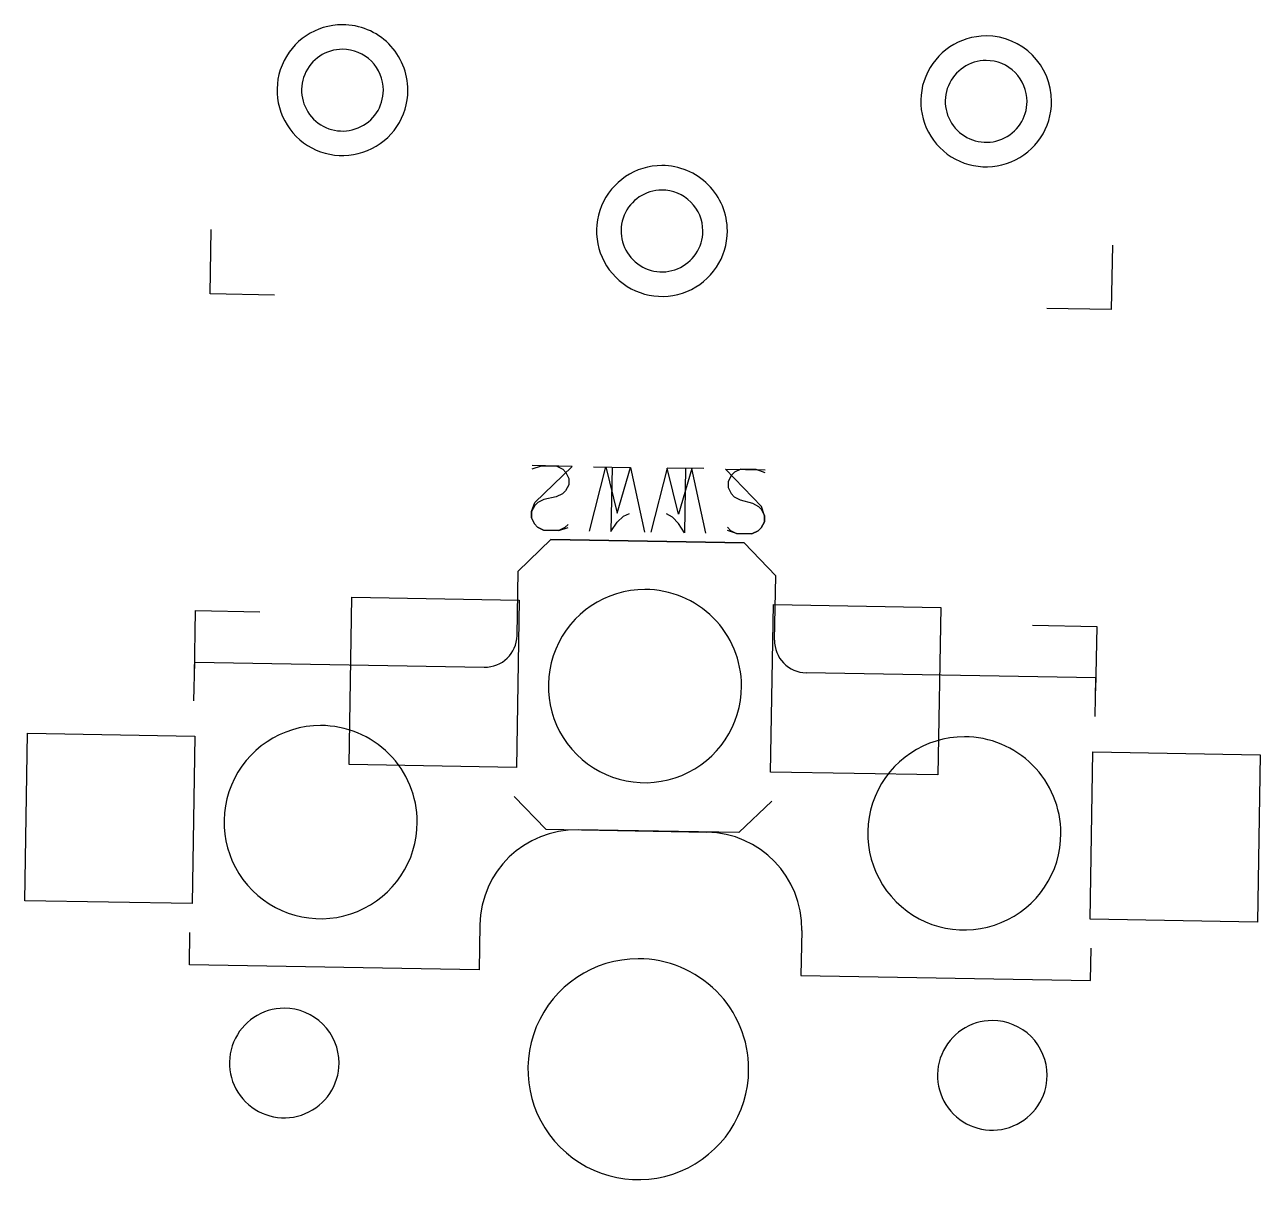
# Model space of a CAD drawing. Extents: x 28 to 165, y -144 to -37.
# Drawn here: x 114.41 to 133.61, y -81.5 to -63.43 of the extents above; entities that cross this region are included whole.
import ezdxf

# ---------------------------------------------------------------- set-up
doc = ezdxf.new("R2010")
doc.units = 0
doc.layers.get('0').update_dxf_attribs({"linetype": 'CONTINUOUS'})

msp = doc.modelspace()

# ---------------------------------------------------------------- linework, layer by layer
at = {"color": 7}
for points in [[(119.348984, -63.429746)], [(119.348984, -63.429746)], [(129.34747, -63.60427)], [(129.34747, -63.60427)], [(119.348984, -63.810746)], [(119.348984, -63.810746)], [(119.348984, -63.810746)], [(119.348984, -63.810746)], [(129.34747, -63.98527)], [(129.34747, -63.98527)], [(129.34747, -63.98527)], [(129.34747, -63.98527)], [(124.311577, -65.61669)], [(124.311577, -65.61669)], [(124.311577, -65.99769)], [(124.311577, -65.99769)], [(124.311577, -65.99769)], [(124.311577, -65.99769)], [(119.450842, -74.920372), (119.496218, -72.320767), (122.095822, -72.366143), (122.050446, -74.965748)], [(124.047836, -72.200412)], [(124.047836, -72.200412)], [(124.047836, -72.200413)], [(124.047836, -72.200413)], [(124.047836, -72.200413)], [(124.047836, -72.200413)], [(125.99985, -75.034685), (126.045226, -72.43508), (128.644831, -72.480456), (128.599454, -75.080061)], [(114.413203, -77.032776), (114.458579, -74.433171), (117.058183, -74.478547), (117.012807, -77.078152)], [(119.010197, -74.312817)], [(119.010197, -74.312817)], [(119.010197, -74.312818)], [(119.010197, -74.312818)], [(119.010197, -74.312818)], [(119.010197, -74.312818)], [(129.008684, -74.487341)], [(129.008684, -74.487341)], [(129.008684, -74.487342)], [(129.008684, -74.487342)], [(129.008684, -74.487342)], [(129.008684, -74.487342)], [(130.960698, -77.321614), (131.006074, -74.722009), (133.605678, -74.767385), (133.560302, -77.36699)], [(123.943994, -77.935011)], [(123.943994, -77.935011)], [(123.943994, -77.935012)], [(123.943994, -77.935012)], [(123.943994, -77.935012)], [(123.943994, -77.935012)], [(118.444827, -78.702624)], [(118.444827, -78.702624)], [(118.444827, -78.702625)], [(118.444827, -78.702625)], [(118.444827, -78.702625)], [(118.444827, -78.702625)], [(129.443161, -78.8946)], [(129.443161, -78.8946)], [(129.443161, -78.894601)], [(129.443161, -78.894601)], [(129.443161, -78.894601)], [(129.443161, -78.894601)]]:
    msp.add_lwpolyline(points, close=True, dxfattribs=at)
for points in [[(117.293439, -67.610358), (117.310892, -66.610509)], [(117.293442, -67.610358), (117.310892, -66.610509)], [(131.308772, -66.854843), (131.29132, -67.854692)], [(131.308775, -66.854843), (131.291325, -67.854692)], [(118.293288, -67.62781), (117.293439, -67.610358)], [(118.293293, -67.62781), (117.293442, -67.610358)], [(131.29132, -67.854692), (130.291471, -67.837239)], [(131.291325, -67.854692), (130.291474, -67.837239)], [(122.853343, -71.191563), (122.8049, -71.238344), (122.708845, -71.284293), (122.470786, -71.280138), (122.376394, -71.230864), (122.329613, -71.182421), (122.283662, -71.086366), (122.285324, -70.991143), (122.33543, -70.849139), (122.916745, -70.287769), (122.29779, -70.276965)], [(122.296956, -70.324577), (122.440627, -70.279458), (122.678687, -70.283613), (122.773077, -70.332887), (122.819857, -70.38133), (122.865807, -70.477385), (122.864147, -70.572608), (122.814877, -70.667002), (122.766427, -70.713783), (122.670377, -70.759732), (122.479097, -70.80402), (122.383047, -70.84997), (122.334597, -70.89675), (122.285326, -70.991143), (122.283666, -71.086366), (122.329617, -71.182421), (122.376397, -71.230864), (122.470787, -71.280138), (122.708847, -71.284293), (122.852517, -71.239175)], [(123.184967, -71.292604), (123.440478, -70.296911), (123.618458, -71.014413), (123.821368, -70.303559), (124.041978, -71.307563)], [(123.250027, -70.293586), (123.82137, -70.303559)], [(123.535699, -70.298573), (123.518247, -71.298421), (123.615963, -71.157248), (123.712849, -71.063687), (123.808904, -71.017737)], [(124.994213, -71.324184), (124.773607, -70.32018), (124.570694, -71.031034), (124.392711, -70.313532), (124.1372, -71.309225)], [(124.678379, -70.318518), (124.660929, -71.318367), (124.568199, -71.173869), (124.474639, -71.076984), (124.380248, -71.02771)], [(124.964059, -70.323505), (124.392708, -70.313532)], [(125.329159, -71.234778), (125.375939, -71.283221), (125.470329, -71.332495), (125.70839, -71.33665), (125.80445, -71.290701), (125.85289, -71.24392), (125.90216, -71.149528), (125.90383, -71.054304), (125.85871, -70.910637), (125.297339, -70.329322), (125.91629, -70.340126)], [(125.91546, -70.387738), (125.773455, -70.337633), (125.535396, -70.333477), (125.439341, -70.379427), (125.390898, -70.426208), (125.341624, -70.5206), (125.339962, -70.615825), (125.385912, -70.71188), (125.432692, -70.760322), (125.527086, -70.809596), (125.716702, -70.860532), (125.811094, -70.909806), (125.857875, -70.958249), (125.903825, -71.054304), (125.902163, -71.149528), (125.852889, -71.24392), (125.804446, -71.290701), (125.708391, -71.33665), (125.470331, -71.332495), (125.328327, -71.28239)], [(122.078676, -71.915774), (122.587327, -71.424575)], [(122.587331, -71.424575), (122.07868, -71.915774)], [(122.587327, -71.424575), (125.58688, -71.476933)], [(125.586877, -71.476933), (122.587331, -71.424575)], [(126.078075, -71.985584), (125.586877, -71.476933)], [(125.58688, -71.476933), (126.07808, -71.985584)], [(122.061228, -72.915623), (122.07868, -71.915774)], [(126.06062, -72.985432), (126.07808, -71.985584)], [(117.049768, -73.528254), (117.06722, -72.528405)], [(117.049771, -73.528254), (117.067221, -72.528405)], [(117.06722, -72.528405), (118.067069, -72.545858)], [(117.067221, -72.528405), (118.067072, -72.545858)], [(130.065253, -72.755288), (131.065102, -72.77274)], [(130.065254, -72.755288), (131.065105, -72.77274)], [(131.065105, -72.77274), (131.047645, -73.772589)], [(131.065102, -72.77274), (131.047649, -73.772589)], [(117.042787, -73.928194), (117.053258, -73.328284)], [(117.053258, -73.328284), (121.552578, -73.40682)], [(131.051145, -73.572618), (126.551821, -73.494082)], [(131.040665, -74.172528), (131.051145, -73.572618)], [(122.017596, -75.415244), (122.508797, -75.923895)], [(126.016991, -75.485053), (125.508341, -75.976252)], [(122.508797, -75.923895), (125.008419, -75.967526)], [(125.508341, -75.976252), (123.008719, -75.932621)], [(116.971232, -78.027574), (116.979958, -77.527649)], [(121.482768, -77.406215), (121.470551, -78.106109)], [(126.48201, -77.493477), (126.46979, -78.193371)], [(130.969115, -78.271907), (130.977845, -77.771982)], [(121.470551, -78.106109), (116.971232, -78.027574)], [(126.46979, -78.193371), (130.969115, -78.271907)]]:
    msp.add_lwpolyline(points, dxfattribs=at)
for points in [[(119.348984, -63.429746), (118.93805, -63.429746), (118.567579, -63.677286), (118.410321, -64.05694)], [(119.348984, -63.429746), (118.93805, -63.429746), (118.567579, -63.677286), (118.410321, -64.05694)], [(120.067405, -63.727325), (119.876868, -63.536788), (119.618444, -63.429746), (119.348984, -63.429746)], [(120.067405, -63.727325), (119.876868, -63.536788), (119.618444, -63.429746), (119.348984, -63.429746)], [(129.34747, -63.60427), (128.936536, -63.60427), (128.566065, -63.851811), (128.408808, -64.231464)], [(129.34747, -63.60427), (128.936536, -63.60427), (128.566065, -63.851811), (128.408808, -64.231464)], [(130.363471, -64.620271), (130.363471, -64.059149), (129.908592, -63.60427), (129.34747, -63.60427)], [(130.363471, -64.620271), (130.363471, -64.059149), (129.908592, -63.60427), (129.34747, -63.60427)], [(119.348984, -63.810746), (119.09215, -63.810746), (118.860606, -63.965459), (118.76232, -64.202742)], [(119.348984, -63.810746), (119.09215, -63.810746), (118.860606, -63.965459), (118.76232, -64.202742)], [(119.348984, -63.810746), (119.09215, -63.810746), (118.860606, -63.965459), (118.76232, -64.202742)], [(119.348984, -63.810746), (119.09215, -63.810746), (118.860606, -63.965459), (118.76232, -64.202742)], [(119.797997, -63.996733), (119.678911, -63.877648), (119.517396, -63.810746), (119.348984, -63.810746)], [(119.797997, -63.996733), (119.678911, -63.877648), (119.517396, -63.810746), (119.348984, -63.810746)], [(119.797997, -63.996733), (119.678911, -63.877648), (119.517396, -63.810746), (119.348984, -63.810746)], [(119.797997, -63.996733), (119.678911, -63.877648), (119.517396, -63.810746), (119.348984, -63.810746)], [(120.364985, -64.445747), (120.364985, -64.176286), (120.257942, -63.917863), (120.067405, -63.727325)], [(120.364985, -64.445747), (120.364985, -64.176286), (120.257942, -63.917863), (120.067405, -63.727325)], [(118.410321, -64.05694), (118.253064, -64.436593), (118.339988, -64.873594), (118.630562, -65.164168)], [(118.410321, -64.05694), (118.253064, -64.436593), (118.339988, -64.873594), (118.630562, -65.164168)], [(119.983984, -64.445747), (119.983984, -64.277334), (119.917083, -64.115819), (119.797997, -63.996733)], [(119.983984, -64.445747), (119.983984, -64.277334), (119.917083, -64.115819), (119.797997, -63.996733)], [(119.983984, -64.445747), (119.983984, -64.277334), (119.917083, -64.115819), (119.797997, -63.996733)], [(119.983984, -64.445747), (119.983984, -64.277334), (119.917083, -64.115819), (119.797997, -63.996733)], [(129.34747, -63.98527), (129.090636, -63.98527), (128.859092, -64.139983), (128.760806, -64.377267)], [(129.34747, -63.98527), (129.090636, -63.98527), (128.859092, -64.139983), (128.760806, -64.377267)], [(129.34747, -63.98527), (129.090636, -63.98527), (128.859092, -64.139983), (128.760806, -64.377267)], [(129.34747, -63.98527), (129.090636, -63.98527), (128.859092, -64.139983), (128.760806, -64.377267)], [(129.796483, -64.171258), (129.677398, -64.052172), (129.515883, -63.98527), (129.34747, -63.98527)], [(129.796483, -64.171258), (129.677398, -64.052172), (129.515883, -63.98527), (129.34747, -63.98527)], [(129.796483, -64.171258), (129.677398, -64.052172), (129.515883, -63.98527), (129.34747, -63.98527)], [(129.796483, -64.171258), (129.677398, -64.052172), (129.515883, -63.98527), (129.34747, -63.98527)], [(118.76232, -64.202742), (118.664034, -64.440026), (118.718362, -64.713151), (118.89997, -64.89476)], [(118.76232, -64.202742), (118.664034, -64.440026), (118.718362, -64.713151), (118.89997, -64.89476)], [(118.76232, -64.202742), (118.664034, -64.440026), (118.718362, -64.713151), (118.89997, -64.89476)], [(118.76232, -64.202742), (118.664034, -64.440026), (118.718362, -64.713151), (118.89997, -64.89476)], [(128.408808, -64.231464), (128.25155, -64.611118), (128.338475, -65.048118), (128.629049, -65.338692)], [(128.408808, -64.231464), (128.25155, -64.611118), (128.338475, -65.048118), (128.629049, -65.338692)], [(129.982471, -64.620271), (129.982471, -64.451858), (129.915569, -64.290343), (129.796483, -64.171258)], [(129.982471, -64.620271), (129.982471, -64.451858), (129.915569, -64.290343), (129.796483, -64.171258)], [(129.982471, -64.620271), (129.982471, -64.451858), (129.915569, -64.290343), (129.796483, -64.171258)], [(129.982471, -64.620271), (129.982471, -64.451858), (129.915569, -64.290343), (129.796483, -64.171258)], [(119.591988, -65.032411), (119.829271, -64.934125), (119.983984, -64.70258), (119.983984, -64.445747)], [(119.591988, -65.032411), (119.829271, -64.934125), (119.983984, -64.70258), (119.983984, -64.445747)], [(119.591988, -65.032411), (119.829271, -64.934125), (119.983984, -64.70258), (119.983984, -64.445747)], [(119.591988, -65.032411), (119.829271, -64.934125), (119.983984, -64.70258), (119.983984, -64.445747)], [(119.73779, -65.384409), (120.117444, -65.227151), (120.364985, -64.856681), (120.364985, -64.445747)], [(119.73779, -65.384409), (120.117444, -65.227151), (120.364985, -64.856681), (120.364985, -64.445747)], [(128.760806, -64.377267), (128.66252, -64.61455), (128.716848, -64.887675), (128.898457, -65.069284)], [(128.760806, -64.377267), (128.66252, -64.61455), (128.716848, -64.887675), (128.898457, -65.069284)], [(128.760806, -64.377267), (128.66252, -64.61455), (128.716848, -64.887675), (128.898457, -65.069284)], [(128.760806, -64.377267), (128.66252, -64.61455), (128.716848, -64.887675), (128.898457, -65.069284)], [(129.590474, -65.206935), (129.827758, -65.108649), (129.982471, -64.877105), (129.982471, -64.620271)], [(129.590474, -65.206935), (129.827758, -65.108649), (129.982471, -64.877105), (129.982471, -64.620271)], [(129.590474, -65.206935), (129.827758, -65.108649), (129.982471, -64.877105), (129.982471, -64.620271)], [(129.590474, -65.206935), (129.827758, -65.108649), (129.982471, -64.877105), (129.982471, -64.620271)], [(129.736277, -65.558933), (130.11593, -65.401676), (130.363471, -65.031205), (130.363471, -64.620271)], [(129.736277, -65.558933), (130.11593, -65.401676), (130.363471, -65.031205), (130.363471, -64.620271)], [(118.89997, -64.89476), (119.081579, -65.076369), (119.354704, -65.130697), (119.591988, -65.032411)], [(118.89997, -64.89476), (119.081579, -65.076369), (119.354704, -65.130697), (119.591988, -65.032411)], [(118.89997, -64.89476), (119.081579, -65.076369), (119.354704, -65.130697), (119.591988, -65.032411)], [(118.89997, -64.89476), (119.081579, -65.076369), (119.354704, -65.130697), (119.591988, -65.032411)], [(118.630562, -65.164168), (118.921137, -65.454742), (119.358137, -65.541667), (119.73779, -65.384409)], [(118.630562, -65.164168), (118.921137, -65.454742), (119.358137, -65.541667), (119.73779, -65.384409)], [(128.898457, -65.069284), (129.080066, -65.250893), (129.353191, -65.305221), (129.590474, -65.206935)], [(128.898457, -65.069284), (129.080066, -65.250893), (129.353191, -65.305221), (129.590474, -65.206935)], [(128.898457, -65.069284), (129.080066, -65.250893), (129.353191, -65.305221), (129.590474, -65.206935)], [(128.898457, -65.069284), (129.080066, -65.250893), (129.353191, -65.305221), (129.590474, -65.206935)], [(128.629049, -65.338692), (128.919623, -65.629266), (129.356623, -65.716191), (129.736277, -65.558933)], [(128.629049, -65.338692), (128.919623, -65.629266), (129.356623, -65.716191), (129.736277, -65.558933)], [(124.311577, -65.61669), (123.900643, -65.61669), (123.530173, -65.86423), (123.372915, -66.243884)], [(124.311577, -65.61669), (123.900643, -65.61669), (123.530173, -65.86423), (123.372915, -66.243884)], [(125.029999, -65.91427), (124.839461, -65.723732), (124.581038, -65.61669), (124.311577, -65.61669)], [(125.029999, -65.91427), (124.839461, -65.723732), (124.581038, -65.61669), (124.311577, -65.61669)], [(124.311577, -65.99769), (124.054744, -65.99769), (123.823199, -66.152403), (123.724913, -66.389687)], [(124.311577, -65.99769), (124.054744, -65.99769), (123.823199, -66.152403), (123.724913, -66.389687)], [(124.311577, -65.99769), (124.054744, -65.99769), (123.823199, -66.152403), (123.724913, -66.389687)], [(124.311577, -65.99769), (124.054744, -65.99769), (123.823199, -66.152403), (123.724913, -66.389687)], [(124.760591, -66.183677), (124.641505, -66.064592), (124.47999, -65.99769), (124.311577, -65.99769)], [(124.760591, -66.183677), (124.641505, -66.064592), (124.47999, -65.99769), (124.311577, -65.99769)], [(124.760591, -66.183677), (124.641505, -66.064592), (124.47999, -65.99769), (124.311577, -65.99769)], [(124.760591, -66.183677), (124.641505, -66.064592), (124.47999, -65.99769), (124.311577, -65.99769)], [(125.327578, -66.632691), (125.327578, -66.363231), (125.220536, -66.104807), (125.029999, -65.91427)], [(125.327578, -66.632691), (125.327578, -66.363231), (125.220536, -66.104807), (125.029999, -65.91427)], [(124.946578, -66.632691), (124.946578, -66.464278), (124.879676, -66.302763), (124.760591, -66.183677)], [(124.946578, -66.632691), (124.946578, -66.464278), (124.879676, -66.302763), (124.760591, -66.183677)], [(124.946578, -66.632691), (124.946578, -66.464278), (124.879676, -66.302763), (124.760591, -66.183677)], [(124.946578, -66.632691), (124.946578, -66.464278), (124.879676, -66.302763), (124.760591, -66.183677)], [(123.372915, -66.243884), (123.215657, -66.623538), (123.302582, -67.060538), (123.593156, -67.351112)], [(123.372915, -66.243884), (123.215657, -66.623538), (123.302582, -67.060538), (123.593156, -67.351112)], [(123.724913, -66.389687), (123.626627, -66.62697), (123.680955, -66.900095), (123.862564, -67.081704)], [(123.724913, -66.389687), (123.626627, -66.62697), (123.680955, -66.900095), (123.862564, -67.081704)], [(123.724913, -66.389687), (123.626627, -66.62697), (123.680955, -66.900095), (123.862564, -67.081704)], [(123.724913, -66.389687), (123.626627, -66.62697), (123.680955, -66.900095), (123.862564, -67.081704)], [(124.554582, -67.219355), (124.791865, -67.121069), (124.946578, -66.889524), (124.946578, -66.632691)], [(124.554582, -67.219355), (124.791865, -67.121069), (124.946578, -66.889524), (124.946578, -66.632691)], [(124.554582, -67.219355), (124.791865, -67.121069), (124.946578, -66.889524), (124.946578, -66.632691)], [(124.554582, -67.219355), (124.791865, -67.121069), (124.946578, -66.889524), (124.946578, -66.632691)], [(124.700384, -67.571353), (125.080038, -67.414096), (125.327578, -67.043625), (125.327578, -66.632691)], [(124.700384, -67.571353), (125.080038, -67.414096), (125.327578, -67.043625), (125.327578, -66.632691)], [(123.862564, -67.081704), (124.044173, -67.263313), (124.317298, -67.317641), (124.554582, -67.219355)], [(123.862564, -67.081704), (124.044173, -67.263313), (124.317298, -67.317641), (124.554582, -67.219355)], [(123.862564, -67.081704), (124.044173, -67.263313), (124.317298, -67.317641), (124.554582, -67.219355)], [(123.862564, -67.081704), (124.044173, -67.263313), (124.317298, -67.317641), (124.554582, -67.219355)], [(123.593156, -67.351112), (123.88373, -67.641686), (124.320731, -67.728611), (124.700384, -67.571353)], [(123.593156, -67.351112), (123.88373, -67.641686), (124.320731, -67.728611), (124.700384, -67.571353)], [(124.047836, -72.200412), (123.441142, -72.200412), (122.894187, -72.565876), (122.662016, -73.126388)], [(124.047836, -72.200412), (123.441142, -72.200412), (122.894187, -72.565876), (122.662016, -73.126388)], [(124.047836, -72.200413), (123.441142, -72.200413), (122.894188, -72.565876), (122.662016, -73.126388)], [(124.047836, -72.200413), (123.441142, -72.200413), (122.894188, -72.565876), (122.662016, -73.126388)], [(124.047836, -72.200413), (123.441142, -72.200413), (122.894188, -72.565876), (122.662016, -73.126388)], [(124.047836, -72.200413), (123.441142, -72.200413), (122.894188, -72.565876), (122.662016, -73.126388)], [(125.108497, -72.639752), (124.827192, -72.358447), (124.445661, -72.200412), (124.047836, -72.200412)], [(125.108497, -72.639752), (124.827192, -72.358447), (124.445661, -72.200412), (124.047836, -72.200412)], [(125.108497, -72.639753), (124.827192, -72.358448), (124.445661, -72.200413), (124.047836, -72.200413)], [(125.108497, -72.639753), (124.827192, -72.358448), (124.445661, -72.200413), (124.047836, -72.200413)], [(125.108497, -72.639753), (124.827192, -72.358448), (124.445661, -72.200413), (124.047836, -72.200413)], [(125.108497, -72.639753), (124.827192, -72.358448), (124.445661, -72.200413), (124.047836, -72.200413)], [(125.547838, -73.700413), (125.547838, -73.302588), (125.389802, -72.921057), (125.108497, -72.639752)], [(125.547838, -73.700413), (125.547838, -73.302588), (125.389802, -72.921057), (125.108497, -72.639752)], [(125.547837, -73.700413), (125.547837, -73.302588), (125.389802, -72.921057), (125.108497, -72.639753)], [(125.547837, -73.700413), (125.547837, -73.302588), (125.389802, -72.921057), (125.108497, -72.639753)], [(125.547837, -73.700413), (125.547837, -73.302588), (125.389802, -72.921057), (125.108497, -72.639753)], [(125.547837, -73.700413), (125.547837, -73.302588), (125.389802, -72.921057), (125.108497, -72.639753)], [(121.552578, -73.40682), (121.828678, -73.411639), (122.056408, -73.191723), (122.061228, -72.915623)], [(126.06062, -72.985432), (126.058306, -73.11802), (126.108757, -73.246098), (126.200875, -73.341488)], [(122.662016, -73.126388), (122.429844, -73.6869), (122.558178, -74.332077), (122.987175, -74.761074)], [(122.662016, -73.126388), (122.429844, -73.6869), (122.558178, -74.332077), (122.987175, -74.761075)], [(122.662016, -73.126388), (122.429844, -73.6869), (122.558178, -74.332077), (122.987175, -74.761074)], [(122.662016, -73.126388), (122.429844, -73.6869), (122.558178, -74.332077), (122.987175, -74.761075)], [(122.662016, -73.126388), (122.429844, -73.6869), (122.558178, -74.332077), (122.987175, -74.761074)], [(122.662016, -73.126388), (122.429844, -73.6869), (122.558178, -74.332077), (122.987175, -74.761074)], [(126.200875, -73.341488), (126.292993, -73.436878), (126.419232, -73.491768), (126.551821, -73.494082)], [(124.621862, -75.086234), (125.182374, -74.854062), (125.547837, -74.307107), (125.547837, -73.700413)], [(124.621862, -75.086234), (125.182374, -74.854062), (125.547838, -74.307107), (125.547838, -73.700413)], [(124.621862, -75.086234), (125.182374, -74.854062), (125.547837, -74.307107), (125.547837, -73.700413)], [(124.621862, -75.086234), (125.182374, -74.854062), (125.547838, -74.307107), (125.547838, -73.700413)], [(124.621862, -75.086234), (125.182374, -74.854062), (125.547837, -74.307107), (125.547837, -73.700413)], [(124.621862, -75.086234), (125.182374, -74.854062), (125.547837, -74.307107), (125.547837, -73.700413)], [(119.010197, -74.312817), (118.403503, -74.312817), (117.856548, -74.678281), (117.624377, -75.238793)], [(119.010197, -74.312817), (118.403503, -74.312817), (117.856548, -74.678281), (117.624377, -75.238793)], [(119.010197, -74.312818), (118.403504, -74.312818), (117.856549, -74.678281), (117.624377, -75.238793)], [(119.010197, -74.312818), (118.403504, -74.312818), (117.856549, -74.678281), (117.624377, -75.238793)], [(119.010197, -74.312818), (118.403504, -74.312818), (117.856549, -74.678281), (117.624377, -75.238793)], [(119.010197, -74.312818), (118.403504, -74.312818), (117.856549, -74.678281), (117.624377, -75.238793)], [(120.070859, -74.752157), (119.789554, -74.470852), (119.408022, -74.312817), (119.010197, -74.312817)], [(120.070859, -74.752157), (119.789554, -74.470852), (119.408022, -74.312817), (119.010197, -74.312817)], [(120.070858, -74.752158), (119.789553, -74.470853), (119.408022, -74.312818), (119.010197, -74.312818)], [(120.070858, -74.752158), (119.789553, -74.470853), (119.408022, -74.312818), (119.010197, -74.312818)], [(120.070858, -74.752158), (119.789553, -74.470853), (119.408022, -74.312818), (119.010197, -74.312818)], [(120.070858, -74.752158), (119.789553, -74.470853), (119.408022, -74.312818), (119.010197, -74.312818)], [(129.008684, -74.487341), (128.40199, -74.487341), (127.855035, -74.852805), (127.622863, -75.413317)], [(129.008684, -74.487341), (128.40199, -74.487341), (127.855035, -74.852805), (127.622863, -75.413317)], [(129.008684, -74.487342), (128.40199, -74.487342), (127.855035, -74.852805), (127.622864, -75.413317)], [(129.008684, -74.487342), (128.40199, -74.487342), (127.855035, -74.852805), (127.622864, -75.413317)], [(129.008684, -74.487342), (128.40199, -74.487342), (127.855035, -74.852805), (127.622864, -75.413317)], [(129.008684, -74.487342), (128.40199, -74.487342), (127.855035, -74.852805), (127.622864, -75.413317)], [(130.069345, -74.926681), (129.78804, -74.645377), (129.406509, -74.487341), (129.008684, -74.487341)], [(130.069345, -74.926681), (129.78804, -74.645377), (129.406509, -74.487341), (129.008684, -74.487341)], [(130.069345, -74.926682), (129.78804, -74.645377), (129.406509, -74.487342), (129.008684, -74.487342)], [(130.069345, -74.926682), (129.78804, -74.645377), (129.406509, -74.487342), (129.008684, -74.487342)], [(130.069345, -74.926682), (129.78804, -74.645377), (129.406509, -74.487342), (129.008684, -74.487342)], [(130.069345, -74.926682), (129.78804, -74.645377), (129.406509, -74.487342), (129.008684, -74.487342)], [(120.510198, -75.812818), (120.510198, -75.414993), (120.352163, -75.033462), (120.070858, -74.752158)], [(120.510198, -75.812818), (120.510198, -75.414993), (120.352163, -75.033462), (120.070858, -74.752158)], [(120.510198, -75.812818), (120.510198, -75.414993), (120.352163, -75.033462), (120.070858, -74.752158)], [(120.510198, -75.812818), (120.510198, -75.414993), (120.352163, -75.033462), (120.070858, -74.752158)], [(120.510199, -75.812818), (120.510199, -75.414993), (120.352163, -75.033462), (120.070859, -74.752157)], [(120.510199, -75.812818), (120.510199, -75.414993), (120.352163, -75.033462), (120.070859, -74.752157)], [(122.987175, -74.761074), (123.416173, -75.190072), (124.06135, -75.318405), (124.621862, -75.086234)], [(122.987175, -74.761074), (123.416173, -75.190072), (124.06135, -75.318405), (124.621862, -75.086234)], [(122.987175, -74.761074), (123.416173, -75.190072), (124.06135, -75.318405), (124.621862, -75.086234)], [(122.987175, -74.761074), (123.416173, -75.190072), (124.06135, -75.318405), (124.621862, -75.086234)], [(122.987175, -74.761075), (123.416172, -75.190072), (124.06135, -75.318406), (124.621862, -75.086234)], [(122.987175, -74.761075), (123.416172, -75.190072), (124.06135, -75.318406), (124.621862, -75.086234)], [(130.508685, -75.987343), (130.508685, -75.589518), (130.35065, -75.207986), (130.069345, -74.926681)], [(130.508685, -75.987343), (130.508685, -75.589518), (130.35065, -75.207986), (130.069345, -74.926681)], [(130.508685, -75.987343), (130.508685, -75.589518), (130.350649, -75.207987), (130.069345, -74.926682)], [(130.508685, -75.987343), (130.508685, -75.589518), (130.350649, -75.207987), (130.069345, -74.926682)], [(130.508685, -75.987343), (130.508685, -75.589518), (130.350649, -75.207987), (130.069345, -74.926682)], [(130.508685, -75.987343), (130.508685, -75.589518), (130.350649, -75.207987), (130.069345, -74.926682)], [(117.624377, -75.238793), (117.392205, -75.799305), (117.520539, -76.444482), (117.949536, -76.87348)], [(117.624377, -75.238793), (117.392205, -75.799305), (117.520539, -76.444482), (117.949536, -76.87348)], [(117.624377, -75.238793), (117.392206, -75.799305), (117.520539, -76.444482), (117.949537, -76.873479)], [(117.624377, -75.238793), (117.392206, -75.799305), (117.520539, -76.444482), (117.949537, -76.873479)], [(117.624377, -75.238793), (117.392206, -75.799305), (117.520539, -76.444482), (117.949537, -76.873479)], [(117.624377, -75.238793), (117.392206, -75.799305), (117.520539, -76.444482), (117.949537, -76.873479)], [(127.622864, -75.413317), (127.390692, -75.973829), (127.519026, -76.619006), (127.948023, -77.048003)], [(127.622863, -75.413317), (127.390692, -75.973829), (127.519025, -76.619006), (127.948023, -77.048004)], [(127.622864, -75.413317), (127.390692, -75.973829), (127.519026, -76.619006), (127.948023, -77.048003)], [(127.622863, -75.413317), (127.390692, -75.973829), (127.519025, -76.619006), (127.948023, -77.048004)], [(127.622864, -75.413317), (127.390692, -75.973829), (127.519026, -76.619006), (127.948023, -77.048003)], [(127.622864, -75.413317), (127.390692, -75.973829), (127.519026, -76.619006), (127.948023, -77.048003)], [(119.584223, -77.198639), (120.144735, -76.966467), (120.510198, -76.419512), (120.510198, -75.812818)], [(119.584223, -77.198639), (120.144735, -76.966467), (120.510199, -76.419512), (120.510199, -75.812818)], [(119.584223, -77.198639), (120.144735, -76.966467), (120.510198, -76.419512), (120.510198, -75.812818)], [(119.584223, -77.198639), (120.144735, -76.966467), (120.510199, -76.419512), (120.510199, -75.812818)], [(119.584223, -77.198639), (120.144735, -76.966467), (120.510198, -76.419512), (120.510198, -75.812818)], [(119.584223, -77.198639), (120.144735, -76.966467), (120.510198, -76.419512), (120.510198, -75.812818)], [(123.008719, -75.932621), (122.180418, -75.918164), (121.497227, -76.577914), (121.482768, -77.406215)], [(126.48201, -77.493477), (126.496468, -76.665177), (125.83672, -75.981985), (125.008419, -75.967526)], [(129.582709, -77.373163), (130.143221, -77.140991), (130.508685, -76.594036), (130.508685, -75.987343)], [(129.582709, -77.373163), (130.143221, -77.140991), (130.508685, -76.594036), (130.508685, -75.987343)], [(129.582709, -77.373163), (130.143221, -77.140991), (130.508685, -76.594036), (130.508685, -75.987343)], [(129.582709, -77.373163), (130.143221, -77.140991), (130.508685, -76.594036), (130.508685, -75.987343)], [(129.58271, -77.373163), (130.143222, -77.140992), (130.508685, -76.594037), (130.508685, -75.987343)], [(129.58271, -77.373163), (130.143222, -77.140992), (130.508685, -76.594037), (130.508685, -75.987343)], [(117.949536, -76.87348), (118.378534, -77.302477), (119.023711, -77.430811), (119.584223, -77.198639)], [(117.949536, -76.87348), (118.378534, -77.302477), (119.023711, -77.430811), (119.584223, -77.198639)], [(117.949537, -76.873479), (118.378534, -77.302477), (119.023711, -77.43081), (119.584223, -77.198639)], [(117.949537, -76.873479), (118.378534, -77.302477), (119.023711, -77.43081), (119.584223, -77.198639)], [(117.949537, -76.873479), (118.378534, -77.302477), (119.023711, -77.43081), (119.584223, -77.198639)], [(117.949537, -76.873479), (118.378534, -77.302477), (119.023711, -77.43081), (119.584223, -77.198639)], [(127.948023, -77.048003), (128.37702, -77.477001), (129.022197, -77.605334), (129.582709, -77.373163)], [(127.948023, -77.048003), (128.37702, -77.477001), (129.022197, -77.605334), (129.582709, -77.373163)], [(127.948023, -77.048003), (128.37702, -77.477001), (129.022197, -77.605334), (129.582709, -77.373163)], [(127.948023, -77.048003), (128.37702, -77.477001), (129.022197, -77.605334), (129.582709, -77.373163)], [(127.948023, -77.048004), (128.37702, -77.477001), (129.022197, -77.605335), (129.58271, -77.373163)], [(127.948023, -77.048004), (128.37702, -77.477001), (129.022197, -77.605335), (129.58271, -77.373163)], [(123.943994, -77.935011), (123.250543, -77.935011), (122.625373, -78.352736), (122.360001, -78.993402)], [(123.943994, -77.935011), (123.250543, -77.935011), (122.625373, -78.352736), (122.360001, -78.993402)], [(123.943994, -77.935012), (123.250543, -77.935012), (122.625374, -78.352737), (122.360002, -78.993402)], [(123.943994, -77.935012), (123.250543, -77.935012), (122.625374, -78.352737), (122.360002, -78.993402)], [(123.943994, -77.935012), (123.250543, -77.935012), (122.625374, -78.352737), (122.360002, -78.993402)], [(123.943994, -77.935012), (123.250543, -77.935012), (122.625374, -78.352737), (122.360002, -78.993402)], [(125.15633, -78.437177), (124.834798, -78.115646), (124.398708, -77.935011), (123.943994, -77.935011)], [(125.15633, -78.437177), (124.834798, -78.115646), (124.398708, -77.935011), (123.943994, -77.935011)], [(125.156329, -78.437178), (124.834798, -78.115646), (124.398708, -77.935012), (123.943994, -77.935012)], [(125.156329, -78.437178), (124.834798, -78.115646), (124.398708, -77.935012), (123.943994, -77.935012)], [(125.156329, -78.437178), (124.834798, -78.115646), (124.398708, -77.935012), (123.943994, -77.935012)], [(125.156329, -78.437178), (124.834798, -78.115646), (124.398708, -77.935012), (123.943994, -77.935012)], [(125.658495, -79.649513), (125.658495, -79.194799), (125.477861, -78.758709), (125.156329, -78.437178)], [(125.658495, -79.649513), (125.658495, -79.194799), (125.477861, -78.758709), (125.156329, -78.437178)], [(125.658495, -79.649513), (125.658495, -79.194799), (125.477861, -78.758709), (125.156329, -78.437178)], [(125.658495, -79.649513), (125.658495, -79.194799), (125.477861, -78.758709), (125.156329, -78.437178)], [(125.658496, -79.649513), (125.658496, -79.194799), (125.477861, -78.758709), (125.15633, -78.437177)], [(125.658496, -79.649513), (125.658496, -79.194799), (125.477861, -78.758709), (125.15633, -78.437177)], [(118.444827, -78.702624), (118.10067, -78.702624), (117.7904, -78.90994), (117.658697, -79.227899)], [(118.444827, -78.702624), (118.10067, -78.702624), (117.7904, -78.90994), (117.658697, -79.227899)], [(118.444827, -78.702625), (118.10067, -78.702625), (117.790401, -78.90994), (117.658697, -79.2279)], [(118.444827, -78.702625), (118.10067, -78.702625), (117.790401, -78.90994), (117.658697, -79.2279)], [(118.444827, -78.702625), (118.10067, -78.702625), (117.790401, -78.90994), (117.658697, -79.2279)], [(118.444827, -78.702625), (118.10067, -78.702625), (117.790401, -78.90994), (117.658697, -79.2279)], [(119.046505, -78.951847), (118.88693, -78.792272), (118.6705, -78.702624), (118.444827, -78.702624)], [(119.046505, -78.951847), (118.88693, -78.792272), (118.6705, -78.702624), (118.444827, -78.702624)], [(119.046504, -78.951848), (118.886929, -78.792273), (118.6705, -78.702625), (118.444827, -78.702625)], [(119.046504, -78.951848), (118.886929, -78.792273), (118.6705, -78.702625), (118.444827, -78.702625)], [(119.046504, -78.951848), (118.886929, -78.792273), (118.6705, -78.702625), (118.444827, -78.702625)], [(119.046504, -78.951848), (118.886929, -78.792273), (118.6705, -78.702625), (118.444827, -78.702625)], [(119.295727, -79.553525), (119.295727, -79.327852), (119.206079, -79.111422), (119.046504, -78.951848)], [(119.295727, -79.553525), (119.295727, -79.327852), (119.206079, -79.111422), (119.046504, -78.951848)], [(119.295727, -79.553525), (119.295727, -79.327852), (119.206079, -79.111422), (119.046504, -78.951848)], [(119.295727, -79.553525), (119.295727, -79.327852), (119.206079, -79.111422), (119.046504, -78.951848)], [(119.295728, -79.553525), (119.295728, -79.327852), (119.206079, -79.111422), (119.046505, -78.951847)], [(119.295728, -79.553525), (119.295728, -79.327852), (119.206079, -79.111422), (119.046505, -78.951847)], [(122.360002, -78.993402), (122.094629, -79.634067), (122.241315, -80.371505), (122.731659, -80.861849)], [(122.360001, -78.993402), (122.094629, -79.634067), (122.241314, -80.371505), (122.731658, -80.861849)], [(122.360002, -78.993402), (122.094629, -79.634067), (122.241315, -80.371505), (122.731659, -80.861849)], [(122.360001, -78.993402), (122.094629, -79.634067), (122.241314, -80.371505), (122.731658, -80.861849)], [(122.360002, -78.993402), (122.094629, -79.634067), (122.241315, -80.371505), (122.731659, -80.861849)], [(122.360002, -78.993402), (122.094629, -79.634067), (122.241315, -80.371505), (122.731659, -80.861849)], [(129.443161, -78.8946), (129.099004, -78.8946), (128.788735, -79.101916), (128.657031, -79.419876)], [(129.443161, -78.8946), (129.099004, -78.8946), (128.788735, -79.101916), (128.657031, -79.419876)], [(129.443161, -78.894601), (129.099004, -78.894601), (128.788735, -79.101916), (128.657032, -79.419876)], [(129.443161, -78.894601), (129.099004, -78.894601), (128.788735, -79.101916), (128.657032, -79.419876)], [(129.443161, -78.894601), (129.099004, -78.894601), (128.788735, -79.101916), (128.657032, -79.419876)], [(129.443161, -78.894601), (129.099004, -78.894601), (128.788735, -79.101916), (128.657032, -79.419876)], [(130.044839, -79.143823), (129.885264, -78.984249), (129.668834, -78.8946), (129.443161, -78.8946)], [(130.044839, -79.143823), (129.885264, -78.984249), (129.668834, -78.8946), (129.443161, -78.8946)], [(130.044839, -79.143824), (129.885264, -78.984249), (129.668834, -78.894601), (129.443161, -78.894601)], [(130.044839, -79.143824), (129.885264, -78.984249), (129.668834, -78.894601), (129.443161, -78.894601)], [(130.044839, -79.143824), (129.885264, -78.984249), (129.668834, -78.894601), (129.443161, -78.894601)], [(130.044839, -79.143824), (129.885264, -78.984249), (129.668834, -78.894601), (129.443161, -78.894601)], [(117.658697, -79.227899), (117.526994, -79.545859), (117.599793, -79.911847), (117.843149, -80.155203)], [(117.658697, -79.227899), (117.526994, -79.545859), (117.599793, -79.911847), (117.843149, -80.155203)], [(117.658697, -79.2279), (117.526994, -79.545859), (117.599794, -79.911847), (117.843149, -80.155202)], [(117.658697, -79.2279), (117.526994, -79.545859), (117.599794, -79.911847), (117.843149, -80.155202)], [(117.658697, -79.2279), (117.526994, -79.545859), (117.599794, -79.911847), (117.843149, -80.155202)], [(117.658697, -79.2279), (117.526994, -79.545859), (117.599794, -79.911847), (117.843149, -80.155202)], [(130.294062, -79.745501), (130.294062, -79.519828), (130.204414, -79.303398), (130.044839, -79.143823)], [(130.294062, -79.745501), (130.294062, -79.519828), (130.204414, -79.303398), (130.044839, -79.143823)], [(130.294062, -79.745501), (130.294062, -79.519828), (130.204413, -79.303399), (130.044839, -79.143824)], [(130.294062, -79.745501), (130.294062, -79.519828), (130.204413, -79.303399), (130.044839, -79.143824)], [(130.294062, -79.745501), (130.294062, -79.519828), (130.204413, -79.303399), (130.044839, -79.143824)], [(130.294062, -79.745501), (130.294062, -79.519828), (130.204413, -79.303399), (130.044839, -79.143824)], [(128.657031, -79.419876), (128.525328, -79.737835), (128.598128, -80.103823), (128.841484, -80.347179)], [(128.657031, -79.419876), (128.525328, -79.737835), (128.598128, -80.103823), (128.841484, -80.347179)], [(128.657032, -79.419876), (128.525329, -79.737835), (128.598128, -80.103823), (128.841484, -80.347179)], [(128.657032, -79.419876), (128.525329, -79.737835), (128.598128, -80.103823), (128.841484, -80.347179)], [(128.657032, -79.419876), (128.525329, -79.737835), (128.598128, -80.103823), (128.841484, -80.347179)], [(128.657032, -79.419876), (128.525329, -79.737835), (128.598128, -80.103823), (128.841484, -80.347179)], [(118.770452, -80.339654), (119.088412, -80.207951), (119.295727, -79.897682), (119.295727, -79.553525)], [(118.770452, -80.339655), (119.088412, -80.207952), (119.295728, -79.897682), (119.295728, -79.553525)], [(118.770452, -80.339654), (119.088412, -80.207951), (119.295727, -79.897682), (119.295727, -79.553525)], [(118.770452, -80.339655), (119.088412, -80.207952), (119.295728, -79.897682), (119.295728, -79.553525)], [(118.770452, -80.339654), (119.088412, -80.207951), (119.295727, -79.897682), (119.295727, -79.553525)], [(118.770452, -80.339654), (119.088412, -80.207951), (119.295727, -79.897682), (119.295727, -79.553525)], [(124.600105, -81.233506), (125.24077, -80.968133), (125.658495, -80.342964), (125.658495, -79.649513)], [(124.600105, -81.233506), (125.240771, -80.968134), (125.658496, -80.342964), (125.658496, -79.649513)], [(124.600105, -81.233506), (125.24077, -80.968133), (125.658495, -80.342964), (125.658495, -79.649513)], [(124.600105, -81.233506), (125.240771, -80.968134), (125.658496, -80.342964), (125.658496, -79.649513)], [(124.600105, -81.233506), (125.24077, -80.968133), (125.658495, -80.342964), (125.658495, -79.649513)], [(124.600105, -81.233506), (125.24077, -80.968133), (125.658495, -80.342964), (125.658495, -79.649513)], [(129.768787, -80.531631), (130.086746, -80.399927), (130.294062, -80.089658), (130.294062, -79.745501)], [(129.768787, -80.531631), (130.086747, -80.399928), (130.294062, -80.089658), (130.294062, -79.745501)], [(129.768787, -80.531631), (130.086746, -80.399927), (130.294062, -80.089658), (130.294062, -79.745501)], [(129.768787, -80.531631), (130.086747, -80.399928), (130.294062, -80.089658), (130.294062, -79.745501)], [(129.768787, -80.531631), (130.086746, -80.399927), (130.294062, -80.089658), (130.294062, -79.745501)], [(129.768787, -80.531631), (130.086746, -80.399927), (130.294062, -80.089658), (130.294062, -79.745501)], [(117.843149, -80.155202), (118.086505, -80.398558), (118.452493, -80.471358), (118.770452, -80.339654)], [(117.843149, -80.155202), (118.086505, -80.398558), (118.452493, -80.471358), (118.770452, -80.339654)], [(117.843149, -80.155202), (118.086505, -80.398558), (118.452493, -80.471358), (118.770452, -80.339654)], [(117.843149, -80.155202), (118.086505, -80.398558), (118.452493, -80.471358), (118.770452, -80.339654)], [(117.843149, -80.155203), (118.086505, -80.398559), (118.452493, -80.471358), (118.770452, -80.339655)], [(117.843149, -80.155203), (118.086505, -80.398559), (118.452493, -80.471358), (118.770452, -80.339655)], [(128.841484, -80.347179), (129.08484, -80.590534), (129.450827, -80.663334), (129.768787, -80.531631)], [(128.841484, -80.347179), (129.084839, -80.590535), (129.450827, -80.663334), (129.768787, -80.531631)], [(128.841484, -80.347179), (129.08484, -80.590534), (129.450827, -80.663334), (129.768787, -80.531631)], [(128.841484, -80.347179), (129.084839, -80.590535), (129.450827, -80.663334), (129.768787, -80.531631)], [(128.841484, -80.347179), (129.08484, -80.590534), (129.450827, -80.663334), (129.768787, -80.531631)], [(128.841484, -80.347179), (129.08484, -80.590534), (129.450827, -80.663334), (129.768787, -80.531631)], [(122.731658, -80.861849), (123.222002, -81.352193), (123.95944, -81.498878), (124.600105, -81.233506)], [(122.731658, -80.861849), (123.222002, -81.352193), (123.95944, -81.498878), (124.600105, -81.233506)], [(122.731659, -80.861849), (123.222003, -81.352192), (123.95944, -81.498878), (124.600105, -81.233506)], [(122.731659, -80.861849), (123.222003, -81.352192), (123.95944, -81.498878), (124.600105, -81.233506)], [(122.731659, -80.861849), (123.222003, -81.352192), (123.95944, -81.498878), (124.600105, -81.233506)], [(122.731659, -80.861849), (123.222003, -81.352192), (123.95944, -81.498878), (124.600105, -81.233506)]]:
    msp.add_open_spline(points, degree=3, dxfattribs=at)

doc.saveas('drawing.dxf')
